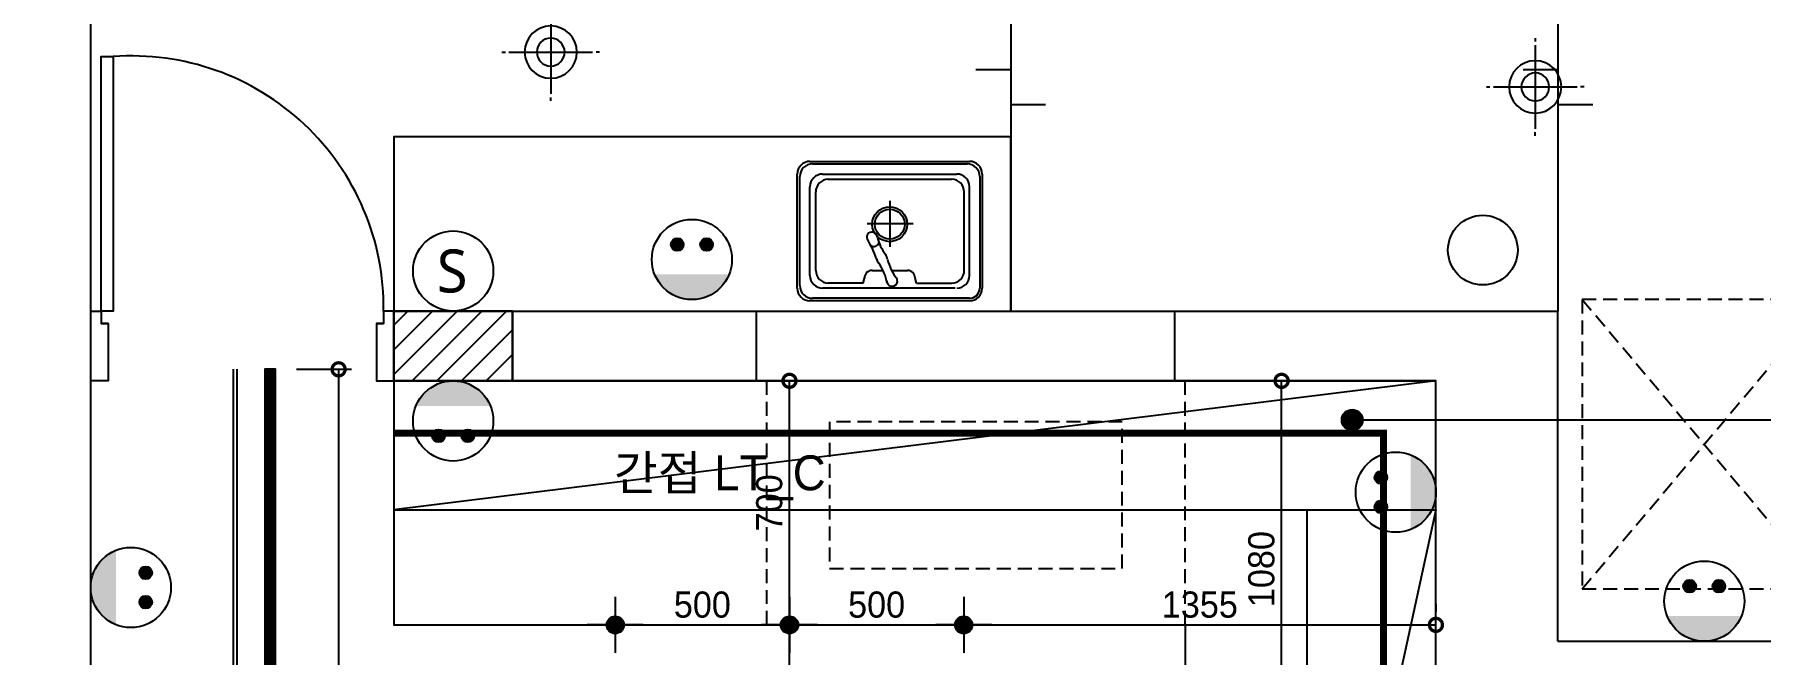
# Model space of a CAD drawing. Header units: millimetres. Extents: x 144680 to 246943, y -177515 to -149396.
# Drawn here: x 223921 to 228874, y -166588 to -164810 of the extents above; entities that cross this region are included whole.
import ezdxf

# ---------------------------------------------------------------- set-up
doc = ezdxf.new("R2010")
doc.units = ezdxf.units.MM
doc.header["$LTSCALE"] = 50
doc.linetypes.add('DH-HID2', pattern=[1.2, 0.8, -0.4])
doc.linetypes.add('HID', pattern=[2.5, 1.5, -1])
for name, color, linetype in [('0-ELC TEXT', 7, 'Continuous'), ('03-WAL NEW', 3, 'Continuous'), ('06-FUR', 6, 'Continuous'), ('07-DIM WAL', 5, 'Continuous'), ('3.기호.계단선', 30, 'Continuous'), ('_LIBR', 4, 'Continuous'), ('CEIL-DOOR', 6, 'Continuous'), ('CEIL-LIGHT', 7, 'Continuous'), ('CO-FURB-DN', 9, 'Continuous'), ('FU-FURM', 251, 'DH-HID2'), ('HAT', 8, 'Continuous'), ('RC-LIGHT', 7, 'Continuous'), ('U-LANP', 6, 'Continuous'), ('WALL', 2, 'Continuous'), ('win', 4, 'Continuous'), ('설비', 140, 'Continuous')]:
    doc.layers.add(name, color=color, linetype=linetype)
doc.styles.add('스타일1', font='')
doc.styles.add('코레일둥고', font='')
doc.styles.get('스타일1').set_extended_font_data('HYwulM')
doc.styles.get('코레일둥고').set_extended_font_data('Korail Round Gothic Medium')
doc.dimstyles.new('30', dxfattribs={"dimscale": 30, "dimtxt": 2.5, "dimasz": 2.5, "dimexe": 1.25, "dimexo": 2, "dimtad": 1, "dimdec": 0, "dimtxsty": '스타일1', "dimblk": 'DOTSMALL', "dimcen": 2.5, "dimclrd": 1, "dimclre": 1, "dimclrt": 2, "dimadec": 0, "dimazin": 0, "dimtfac": 1, "dimtix": 1, "dimtmove": 0, "dimatfit": 3, "dimldrblk": 'DOTSMALL', "dimfxl": 1.25, "dimarcsym": 0})

# ---------------------------------------------------------------- blocks, each defined once
blk = doc.blocks.new('vudauseeh')
for p, q in [((143450, -164350), (143450, -165603)), ((145020, -164350), (145020, -165603))]:
    blk.add_line(p, q)
for points in [[(143350, -164910), (143450, -164910), (143450, -165010), (143550, -165010)], [(144920, -164910), (145020, -164910), (145020, -165010), (145120, -165010)]]:
    blk.add_lwpolyline(points)
at = {"layer": 'WALL', "color": 2}
for p, q in [((140810, -169070), (140810, -164150)), ((142020, -165603), (145020, -165603)), ((142020, -165603), (142020, -165803)), ((145020, -166550), (145020, -165603)), ((142020, -165803), (144670, -165803)), ((144670, -168850), (144670, -165803)), ((145020, -166550), (145440, -166550)), ((145020, -166550), (145840, -166550))]:
    blk.add_line(p, q, dxfattribs=at)
at = {"layer": 'win'}
blk.add_lwpolyline([(142720, -165603), (143920, -165603), (143920, -165803), (142720, -165803)], close=True, dxfattribs=at)
at = {"layer": '설비', "ltscale": 10}
blk.add_circle((144804.6, -165428.1), 100, dxfattribs=at)
blk = doc.blocks.new('FB-021')
at = {"layer": 'CO-FURB-DN', "color": 8}
for p, q in [((-228.9, 399.9), (228.9, 399.9)), ((-265.3, 36.4), (-265.3, 363.6)), ((-187.4, 363.6), (192.6, 363.6)), ((265.3, 363.6), (265.3, 36.4)), ((-228.9, 327.2), (-228.9, 72.7)), ((228.9, 327.2), (228.9, 72.7)), ((228.9, 0), (-228.9, 0)), ((192.6, 36.4), (-192.6, 36.4))]:
    blk.add_line(p, q, dxfattribs=at)
at = {"layer": 'CO-FURB-DN', "color": 251}
for p, q in [((-258, 43.6), (-258, 363.6)), ((-228.9, 392.7), (221.7, 392.7)), ((-76.4, 349), (-178, 349)), ((-76.4, 349), (-72.7, 334.5)), ((76.4, 349), (72.7, 334.5)), ((76.4, 349), (178, 349)), ((258, 356.3), (258, 43.6)), ((-213.8, 313.1), (-213.8, 87.6)), ((-5.1, 312.7), (-51.6, 312.7)), ((50.9, 312.7), (19.7, 312.7)), ((212.3, 313.1), (212.3, 87.6)), ((-1.4, 245.4), (-1.4, 113.5)), ((-67.3, 179.4), (64.6, 179.4)), ((178, 50.9), (-177.4, 50.9)), ((221.7, 7.3), (-221.7, 7.3))]:
    blk.add_line(p, q, dxfattribs=at)
for radius in [50.2, 42.9]:
    blk.add_circle((0.1, 180.1), radius, dxfattribs=at)
at = {"layer": 'CO-FURB-DN', "color": 8}
for centre, radius, start, end in [((-228.9, 363.6), 36.4, 90, 180), ((228.9, 363.6), 36.4, 0, 90), ((-192.6, 327.2), 36.4, 90, 180), ((-6.6, 343), 15.3, 359.2451, 229.3055), ((146.6, 375.3), 141.7, 190.5553, 216.4137), ((192.6, 327.2), 36.4, 0, 90), ((-131.8, 248.8), 141.7, 13.1394, 38.5882), ((43.5, 289.7), 38.3, 193.1394, 216.3213), ((-101.6, 183.1), 141.7, 14.798, 36.3213), ((1.8, 268.4), 38.3, 16.5509, 36.4137), ((236.7, 338.3), 206.8, 196.5509, 214.0056), ((45.8, 228.7), 15.3, 58.1457, 163.3853), ((50.7, 217.8), 15.3, 174.4612, 18.1232), ((-192.6, 72.7), 36.4, 180, 270), ((192.6, 72.7), 36.4, 270, 0), ((-228.9, 36.4), 36.4, 180, 270), ((228.9, 36.4), 36.4, 270, 0)]:
    blk.add_arc(centre, radius, start, end, dxfattribs=at)
at = {"layer": 'CO-FURB-DN', "color": 251}
for centre, radius, start, end in [((-228.9, 363.6), 29.1, 90, 180), ((-177.4, 312.7), 36.4, 90, 180), ((176, 312.7), 36.4, 0, 90), ((221.7, 356.3), 36.4, 0, 90), ((-50.9, 334.5), 21.8, 180, 270), ((50.9, 334.5), 21.8, 270, 0), ((-176.7, 87.9), 37, 180.4305, 268.9606), ((176, 87.6), 36.4, 270, 0), ((-221.7, 43.6), 36.4, 180, 270), ((221.7, 43.6), 36.4, 270, 0)]:
    blk.add_arc(centre, radius, start, end, dxfattribs=at)
blk = doc.blocks.new('cjswjdeh2')
at = {"layer": '03-WAL NEW', "transparency": 33554687}
h = blk.add_hatch(dxfattribs=at)
h.set_pattern_fill('_USER', color=256, scale=50, angle=45, pattern_type=0)
h.set_pattern_definition([(45, (-4927.87, -279345.45), (-35.355339, 35.355339), [])])
h.paths.add_polyline_path([(227572.9, -163286.5), (227232.9, -163286.5), (227232.9, -163486.5), (227572.9, -163486.5)])
at = {"layer": '03-WAL NEW', "ltscale": 10}
blk.add_lwpolyline([(227572.9, -163286.5), (227232.9, -163286.5), (227232.9, -163486.5), (227572.9, -163486.5)], close=True, dxfattribs=at)
at = {"layer": '06-FUR', "color": 8}
blk.add_lwpolyline([(227232.9, -163286.5), (229002.9, -163286.5), (229002.9, -162786.5), (227232.9, -162786.5)], close=True, dxfattribs=at)
for points in [[(230222.9, -163486.5), (227232.9, -163486.5), (227232.9, -164186.5), (229502.9, -164186.5), (229502.9, -165557.5), (230222.9, -165557.5), (230222.9, -163486.5)], [(230222.9, -163486.5), (227232.9, -163486.5), (227232.9, -163856.5), (229852.9, -163856.5), (229852.9, -165557.5), (230222.9, -165557.5), (230222.9, -163486.5), (227232.9, -163856.5)], [(229852.9, -163856.5), (230222.9, -163856.5), (229852.9, -165557.5)]]:
    blk.add_lwpolyline(points, dxfattribs=at)
at = {"layer": '_LIBR', "color": 8, "linetype": 'Continuous'}
blk.add_lwpolyline([(226427.6, -162556.5), (226427.6, -163286.5), (226392.4, -163286.5), (226392.4, -162556.5)], close=True, dxfattribs=at)
for points in [[(226412.9, -163322.4), (226392.4, -163322.4), (226412.9, -163322.4), (226412.9, -163486.5), (226362.9, -163486.5), (226362.9, -163286.5), (226392.4, -163286.5), (226392.4, -163322.4)], [(227182.9, -163322.4), (227203.4, -163322.4), (227182.9, -163322.4), (227182.9, -163486.5), (227232.9, -163486.5), (227232.9, -163286.5), (227203.4, -163286.5), (227203.4, -163322.4)]]:
    blk.add_lwpolyline(points, dxfattribs=at)
blk.add_arc((226480.7, -163277.3), 722.7, 359.2681, 94.2124, dxfattribs=at)
at = {"layer": 'FU-FURM', "color": 8}
for p, q in [((230642.9, -164083.5), (231342.9, -163253.5)), ((230642.9, -163253.5), (231342.9, -164083.5)), ((228302.9, -164186.5), (228302.9, -163486.5)), ((229502.9, -164186.5), (229502.9, -163486.5)), ((229502.9, -164186.5), (230222.9, -164186.5))]:
    blk.add_line(p, q, dxfattribs=at)
for points in [[(230642.9, -164083.5), (231342.9, -164083.5), (231342.9, -163253.5), (230642.9, -163253.5)], [(229322.9, -163604.5), (228482.9, -163604.5), (228482.9, -164024.5), (229322.9, -164024.5)]]:
    blk.add_lwpolyline(points, close=True, dxfattribs=at)
blk.add_blockref('vudauseeh', (85552.9, 2316.5))
at = {"layer": 'CO-FURB-DN', "color": 8, "rotation": 180}
blk.add_blockref('FB-021', (228655.7, -162857.1), dxfattribs=at)
blk = doc.blocks.new('_DOTSMALL')
at = {"color": 0, "linetype": 'ByBlock', "const_width": 0.5}
blk.add_lwpolyline([(-0.0625, 0, 1), (0.0625, 0, 1)], format="xyb", close=True, dxfattribs=at)
blk = doc.blocks.new('*D109')
at = {"layer": '07-DIM WAL', "color": 1, "lineweight": -2, "transparency": 16777216}
for p, q in [((224672.2, -165770), (224830.9, -165770)), ((224793.4, -165770), (224793.4, -169600)), ((224672.2, -169600), (224830.9, -169600))]:
    blk.add_line(p, q, dxfattribs=at)
at = {"layer": 'Defpoints', "color": 0, "transparency": 16777216}
for p in [(224612.2, -165770), (224612.2, -169600), (224793.4, -169600)]:
    blk.add_point(p, dxfattribs=at)
at = {"layer": '07-DIM WAL', "color": 1, "lineweight": -2, "transparency": 16777216, "xscale": 75, "yscale": 75, "zscale": 75}
for p, rotation in [((224793.4, -165770), 90), ((224793.4, -169600), 270)]:
    blk.add_blockref('_DOTSMALL', p, dxfattribs=dict(at, rotation=rotation))
at = {"layer": '07-DIM WAL', "color": 2, "ltscale": 10, "transparency": 16777216, "insert": (224735.6, -167685), "char_height": 75, "attachment_point": 5, "rotation": 90, "style": '스타일1'}
blk.add_mtext('3830', dxfattribs=at)
blk = doc.blocks.new('매입등')
at = {"layer": 'HAT', "color": 1}
for p, q in [((0, 140), (0, 130)), ((0, 120), (0, -120)), ((-140, 0), (-130, 0)), ((120, 0), (-120, 0)), ((140, 0), (130, 0)), ((-140, 0), (-130, 0)), ((0, -140), (0, -130))]:
    blk.add_line(p, q, dxfattribs=at)
blk.add_circle((0, 0), 40, dxfattribs=at)
at = {"layer": 'U-LANP'}
blk.add_circle((0, 0), 75, dxfattribs=at)
blk = doc.blocks.new('A$C59950440')
at = {"layer": 'CEIL-DOOR'}
blk.add_blockref('매입등', (140, 140), dxfattribs=at)
blk = doc.blocks.new('1')
at = {"linetype": 'Continuous'}
h = blk.add_hatch(color=4, dxfattribs=at)
h.dxf.hatch_style = 1
edge = h.paths.add_edge_path()
edge.add_arc((11539653.5, -14273503.8), 37.5, 0, 360)
at = {"color": 1, "linetype": 'Continuous'}
for p, q in [((11539653.5, -14273637.1), (11539653.5, -14273370.5)), ((11539520.2, -14273503.8), (11539786.8, -14273503.8))]:
    blk.add_line(p, q, dxfattribs=at)
at = {"color": 4, "linetype": 'Continuous'}
for radius in [41.5, 37.5]:
    blk.add_circle((11539653.5, -14273503.8), radius, dxfattribs=at)
blk = doc.blocks.new('*D118')
at = {"layer": '07-DIM WAL', "color": 1, "lineweight": -2, "transparency": 16777216}
for p, q in [((226087.2, -166443), (226087.2, -166465.5)), ((226587.2, -166443), (226587.2, -166465.5)), ((226087.2, -166503), (226587.2, -166503))]:
    blk.add_line(p, q, dxfattribs=at)
at = {"layer": 'Defpoints', "color": 0, "transparency": 16777216}
for p in [(226087.2, -166503), (226587.2, -166503), (226587.2, -166503)]:
    blk.add_point(p, dxfattribs=at)
at = {"layer": '07-DIM WAL', "color": 1, "lineweight": -2, "transparency": 16777216, "xscale": 75, "yscale": 75, "zscale": 75, "rotation": 180}
blk.add_blockref('_DOTSMALL', (226087.2, -166503), dxfattribs=at)
at = {"layer": '07-DIM WAL', "color": 1, "lineweight": -2, "transparency": 16777216, "xscale": 75, "yscale": 75, "zscale": 75}
blk.add_blockref('_DOTSMALL', (226587.2, -166503), dxfattribs=at)
at = {"layer": '07-DIM WAL', "color": 2, "ltscale": 10, "transparency": 16777216, "insert": (226337.2, -166445.3), "char_height": 75, "attachment_point": 5, "style": '스타일1'}
blk.add_mtext('500', dxfattribs=at)
blk = doc.blocks.new('*D119')
at = {"layer": '07-DIM WAL', "color": 1, "lineweight": -2, "transparency": 16777216}
for p, q in [((226587.2, -166443), (226587.2, -166465.5)), ((227942.2, -166443), (227942.2, -166465.5)), ((226587.2, -166503), (227942.2, -166503))]:
    blk.add_line(p, q, dxfattribs=at)
at = {"layer": 'Defpoints', "color": 0, "transparency": 16777216}
for p in [(226587.2, -166503), (227942.2, -166503), (227942.2, -166503)]:
    blk.add_point(p, dxfattribs=at)
at = {"layer": '07-DIM WAL', "color": 1, "lineweight": -2, "transparency": 16777216, "xscale": 75, "yscale": 75, "zscale": 75, "rotation": 180}
blk.add_blockref('_DOTSMALL', (226587.2, -166503), dxfattribs=at)
at = {"layer": '07-DIM WAL', "color": 1, "lineweight": -2, "transparency": 16777216, "xscale": 75, "yscale": 75, "zscale": 75}
blk.add_blockref('_DOTSMALL', (227942.2, -166503), dxfattribs=at)
at = {"layer": '07-DIM WAL', "color": 2, "ltscale": 10, "transparency": 16777216, "insert": (227264.7, -166445.3), "char_height": 75, "attachment_point": 5, "style": '스타일1'}
blk.add_mtext('1355', dxfattribs=at)
blk = doc.blocks.new('*D120')
at = {"layer": '07-DIM WAL', "color": 1, "lineweight": -2, "transparency": 16777216}
for p, q in [((227521.4, -165803), (227461.9, -165803)), ((227499.4, -166883), (227499.4, -165803)), ((227471.4, -166883), (227536.9, -166883))]:
    blk.add_line(p, q, dxfattribs=at)
at = {"layer": 'Defpoints', "color": 0, "transparency": 16777216}
for p in [(227499.4, -165803), (227581.4, -165803), (227411.4, -166883)]:
    blk.add_point(p, dxfattribs=at)
at = {"layer": '07-DIM WAL', "color": 1, "lineweight": -2, "transparency": 16777216, "xscale": 75, "yscale": 75, "zscale": 75}
for p, rotation in [((227499.4, -165803), 90), ((227499.4, -166883), 270)]:
    blk.add_blockref('_DOTSMALL', p, dxfattribs=dict(at, rotation=rotation))
at = {"layer": '07-DIM WAL', "color": 2, "ltscale": 10, "transparency": 16777216, "insert": (227441.6, -166343), "char_height": 75, "attachment_point": 5, "rotation": 90, "style": '스타일1'}
blk.add_mtext('1080', dxfattribs=at)
blk = doc.blocks.new('*D122')
at = {"layer": '07-DIM WAL', "color": 1, "lineweight": -2, "transparency": 16777216}
for p, q in [((226027.2, -166503), (226049.7, -166503)), ((226087.2, -167306.5), (226087.2, -166503)), ((226027.2, -167306.5), (226049.7, -167306.5))]:
    blk.add_line(p, q, dxfattribs=at)
at = {"layer": 'Defpoints', "color": 0, "transparency": 16777216}
for p in [(226087.2, -166503), (226087.2, -166503), (226087.2, -167306.5)]:
    blk.add_point(p, dxfattribs=at)
at = {"layer": '07-DIM WAL', "color": 1, "lineweight": -2, "transparency": 16777216, "xscale": 75, "yscale": 75, "zscale": 75}
for p, rotation in [((226087.2, -166503), 90), ((226087.2, -167306.5), 270)]:
    blk.add_blockref('_DOTSMALL', p, dxfattribs=dict(at, rotation=rotation))
at = {"layer": '07-DIM WAL', "color": 2, "ltscale": 10, "transparency": 16777216, "insert": (226029.4, -166904.8), "char_height": 75, "attachment_point": 5, "rotation": 90, "style": '스타일1'}
blk.add_mtext('804', dxfattribs=at)
blk = doc.blocks.new('*D123')
at = {"layer": '07-DIM WAL', "color": 1, "lineweight": -2, "transparency": 16777216}
for p, q in [((226027.2, -165803), (226049.7, -165803)), ((226087.2, -166503), (226087.2, -165803)), ((226027.2, -166503), (226049.7, -166503))]:
    blk.add_line(p, q, dxfattribs=at)
at = {"layer": 'Defpoints', "color": 0, "transparency": 16777216}
for p in [(226087.2, -165803), (226087.2, -165803), (226087.2, -166503)]:
    blk.add_point(p, dxfattribs=at)
at = {"layer": '07-DIM WAL', "color": 1, "lineweight": -2, "transparency": 16777216, "xscale": 75, "yscale": 75, "zscale": 75}
for p, rotation in [((226087.2, -165803), 90), ((226087.2, -166503), 270)]:
    blk.add_blockref('_DOTSMALL', p, dxfattribs=dict(at, rotation=rotation))
at = {"layer": '07-DIM WAL', "color": 2, "ltscale": 10, "transparency": 16777216, "insert": (226029.5, -166153), "char_height": 75, "attachment_point": 5, "rotation": 90, "style": '스타일1'}
blk.add_mtext('700', dxfattribs=at)
blk = doc.blocks.new('egoo')
at = {"layer": '설비'}
h = blk.add_hatch(color=140, dxfattribs=at)
edge = h.paths.add_edge_path()
edge.add_arc((1015645.3, 443433.7), 22.3, 0, 360)
h = blk.add_hatch(color=140, dxfattribs=at)
edge = h.paths.add_edge_path()
edge.add_arc((1015747.7, 443433.7), 22.3, 0, 360)
h = blk.add_hatch(color=140, dxfattribs=at)
edge = h.paths.add_edge_path()
edge.add_line((1015826.3, 443329.1), (1015566.6, 443329.1))
edge.add_ellipse((1015696.5, 443381.5), major_axis=(99, 99), ratio=1, start_angle=156.95778, end_angle=293.04222)
at = {"layer": '설비', "color": 140}
for centre, radius in [((1015696.5, 443381.5), 140), ((1015645.3, 443433.7), 22.3), ((1015747.7, 443433.7), 22.3)]:
    blk.add_circle(centre, radius, dxfattribs=at)
blk = doc.blocks.new('SW')
at = {"layer": '설비', "color": 140}
blk.add_circle((11533254.1, -14277699.4), 184, dxfattribs=at)
at = {"layer": '설비', "color": 140, "insert": (11533320, -14277600.8), "char_height": 197.143, "width": 314.327, "attachment_point": 3, "style": '코레일둥고'}
blk.add_mtext('{\\fMalgun Gothic|b0|i0|c129|p50;S}', dxfattribs=at)
blk = doc.blocks.new('*D213')
at = {"layer": '07-DIM WAL', "color": 1, "lineweight": -2, "transparency": 16777216}
for p, q in [((225587.2, -166443), (225587.2, -166465.5)), ((226087.2, -166443), (226087.2, -166465.5)), ((225587.2, -166503), (226087.2, -166503))]:
    blk.add_line(p, q, dxfattribs=at)
at = {"layer": 'Defpoints', "color": 0, "transparency": 16777216}
for p in [(225587.2, -166503), (226087.2, -166503), (226087.2, -166503)]:
    blk.add_point(p, dxfattribs=at)
at = {"layer": '07-DIM WAL', "color": 1, "lineweight": -2, "transparency": 16777216, "xscale": 75, "yscale": 75, "zscale": 75, "rotation": 180}
blk.add_blockref('_DOTSMALL', (225587.2, -166503), dxfattribs=at)
at = {"layer": '07-DIM WAL', "color": 1, "lineweight": -2, "transparency": 16777216, "xscale": 75, "yscale": 75, "zscale": 75}
blk.add_blockref('_DOTSMALL', (226087.2, -166503), dxfattribs=at)
at = {"layer": '07-DIM WAL', "color": 2, "ltscale": 10, "transparency": 16777216, "insert": (225837.2, -166445.3), "char_height": 75, "attachment_point": 5, "style": '스타일1'}
blk.add_mtext('500', dxfattribs=at)

msp = doc.modelspace()

# ---------------------------------------------------------------- hatches: boundary and pattern name
at = {"layer": '0-ELC TEXT'}
h = msp.add_hatch(color=256, dxfattribs=at)
h.dxf.hatch_style = 1
edge = h.paths.add_edge_path()
edge.add_arc((227702, -165915.3), 30, 0, 360)
at = {"layer": 'CEIL-LIGHT'}
h = msp.add_hatch(dxfattribs=at)
h.set_pattern_fill('_USER', color=140, pattern_type=0)
h.set_pattern_definition([(0, (204872.2133, -165570), (0, 1), [])])
h.paths.add_polyline_path([(219592.2, -169570), (219592.2, -169600), (224612.2, -169600), (224612.2, -165770), (224582.2, -165770), (224582.2, -169570)])
at = {"layer": '설비'}
h = msp.add_hatch(color=10, dxfattribs=at)
edge = h.paths.add_edge_path()
edge.add_line((225228.9, -165875), (225015.6, -165875))
edge.add_ellipse((225122.2, -165918), major_axis=(81.3, -81.3), ratio=1, start_angle=66.9578, end_angle=203.0422, ccw=False)
h = msp.add_hatch(color=10, dxfattribs=at)
edge = h.paths.add_edge_path()
edge.add_arc((225080.2, -165960.9), 18.3, 270, 630)
h = msp.add_hatch(color=10, dxfattribs=at)
edge = h.paths.add_edge_path()
edge.add_arc((225164.3, -165960.9), 18.3, 270, 630)
h = msp.add_hatch(color=10, dxfattribs=at)
edge = h.paths.add_edge_path()
edge.add_arc((227784.3, -166080.2), 18.3, 0, 360)
h = msp.add_hatch(color=10, dxfattribs=at)
edge = h.paths.add_edge_path()
edge.add_line((227870.2, -166015.6), (227870.2, -166228.9))
edge.add_ellipse((227827.2, -166122.3), major_axis=(-81.3, 81.3), ratio=1, start_angle=156.9578, end_angle=293.0422)
h = msp.add_hatch(color=10, dxfattribs=at)
edge = h.paths.add_edge_path()
edge.add_arc((227784.3, -166164.3), 18.3, 0, 360)

# ---------------------------------------------------------------- linework, layer by layer
at = {"layer": '0-ELC TEXT'}
msp.add_line((227702, -165915.3), (230222.1, -165915.3), dxfattribs=at)
msp.add_circle((227702, -165915.3), 30, dxfattribs=at)
at = {"layer": '3.기호.계단선', "color": 10, "linetype": 'HID', "const_width": 20}
msp.add_lwpolyline([(227792.2, -167879), (227792.2, -165953), (224952.2, -165953)], dxfattribs=at)
at = {"layer": 'CEIL-LIGHT', "color": 140}
msp.add_lwpolyline([(219592.2, -169570), (219592.2, -169600), (224612.2, -169600), (224612.2, -165770), (224582.2, -165770), (224582.2, -169570), (219592.2, -169570)], dxfattribs=at)
at = {"layer": 'CEIL-LIGHT'}
for points in [[(219592.2, -169480), (224492.2, -169480), (224492.2, -165770)], [(219592.2, -169490), (224502.2, -169490), (224502.2, -165770)]]:
    msp.add_lwpolyline(points, dxfattribs=at)
at = {"layer": '설비', "color": 10}
for centre, radius in [((225122.2, -165918), 115), ((225080.2, -165960.9), 18.3), ((225164.3, -165960.9), 18.3), ((227827.2, -166122.3), 115), ((227784.3, -166080.2), 18.3), ((227784.3, -166164.3), 18.3)]:
    msp.add_circle(centre, radius, dxfattribs=at)

# ---------------------------------------------------------------- block references
msp.add_blockref('cjswjdeh2', (-2280.7, -2316.5))
at = {"layer": 'RC-LIGHT', "xscale": -1}
for p in [(225542.2, -165000.2), (228367.2, -165100)]:
    msp.add_blockref('A$C59950440', p, dxfattribs=at)
at = {"layer": 'RC-LIGHT', "xscale": 0.6024096385271789, "yscale": 0.6024096385271789, "zscale": 0.6024096385271789, "rotation": 180}
for p in [(7177185.7, -8764999.3), (7177685.7, -8764999.3), (7178185.7, -8764999.3)]:
    msp.add_blockref('1', p, dxfattribs=at)
at = {"layer": '설비', "color": 140}
for name, p, xscale, yscale, zscale in [('egoo', (-608514.9, -529661.2), 0.8214285869294655, 0.8214285869294655, 0.8214285869294655), ('SW', (-6983161.6, 8758074.2), 0.625, 0.625, 0.625), ('egoo', (-605609.9, -530641.2), 0.8214285869294655, 0.8214285869294655, 0.8214285869294655)]:
    msp.add_blockref(name, p, dxfattribs=dict(at, xscale=xscale, yscale=yscale, zscale=zscale))
at = {"layer": '설비', "color": 140, "xscale": 0.8214285869294655, "yscale": 0.8214285869294655, "zscale": 0.8214285869294655, "rotation": 270}
msp.add_blockref('egoo', (-140009, 667926.4), dxfattribs=at)

# ---------------------------------------------------------------- texts
at = {"layer": '3.기호.계단선', "style": '코레일둥고'}
msp.add_text('간접 LT_C', height=100, dxfattribs=at).set_placement((225583.8, -166116.9))

# ---------------------------------------------------------------- dimensions: what is measured, and where the dimension line sits
at = {"layer": '07-DIM WAL'}
dim = msp.add_linear_dim(base=(224793.4, -169600), p1=(224612.2, -165770), p2=(224612.2, -169600), angle=90, dimstyle='30', override={"dimtfill": 0}, dxfattribs=at)
dim.commit()
dim.dimension.update_dxf_attribs({"geometry": '*D109', "text_midpoint": (224735.6, -167685)})
for base, p1, p2, picture, middle in [((226087.2, -165803), (226087.2, -166503), (226087.2, -165803), '*D123', (226029.5, -166153)), ((227499.4, -165803), (227411.4, -166883), (227581.4, -165803), '*D120', (227441.6, -166343)), ((226087.2341771, -166503), (226087.2341771, -167306.5), (226087.2341771, -166503), '*D122', (226029.436241, -166904.75))]:
    dim = msp.add_linear_dim(base=base, p1=p1, p2=p2, angle=90, dimstyle='30', dxfattribs=at)
    dim.commit()
    dim.dimension.update_dxf_attribs({"geometry": picture, "text_midpoint": middle})
for base, p1, p2, picture, middle in [((226087.2, -166503), (225587.2, -166503), (226087.2, -166503), '*D213', (225837.2, -166445.3)), ((226587.2, -166503), (226087.2, -166503), (226587.2, -166503), '*D118', (226337.2, -166445.3)), ((227942.2, -166503), (226587.2, -166503), (227942.2, -166503), '*D119', (227264.7, -166445.3))]:
    dim = msp.add_linear_dim(base=base, p1=p1, p2=p2, dimstyle='30', dxfattribs=at)
    dim.commit()
    dim.dimension.update_dxf_attribs({"geometry": picture, "text_midpoint": middle})

doc.saveas('drawing.dxf')
